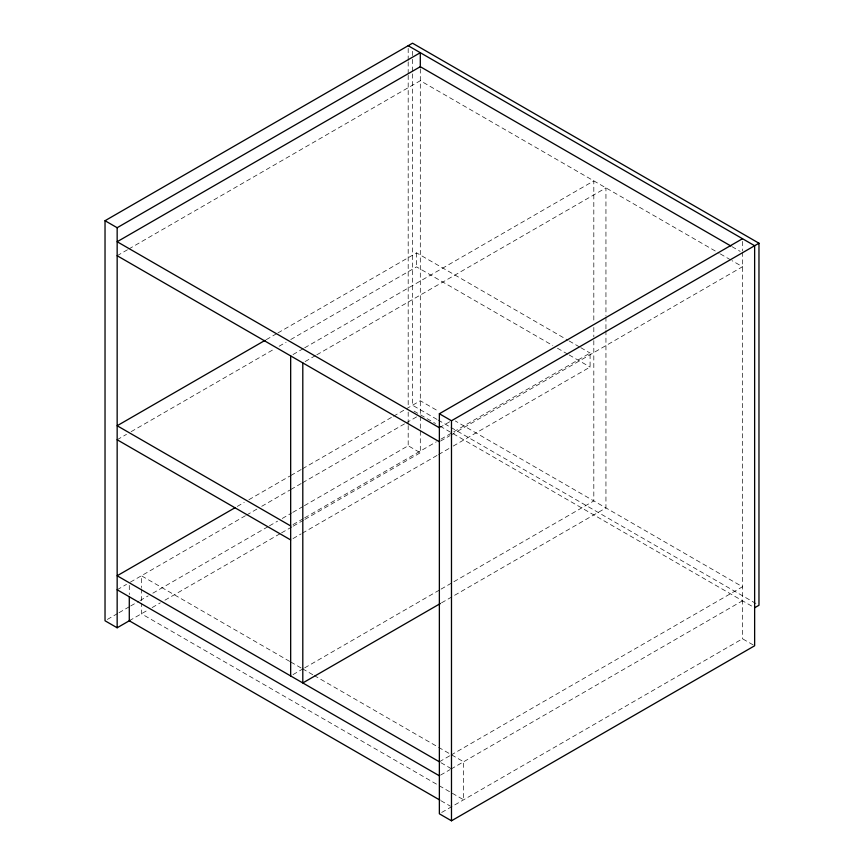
<?xml version="1.0" encoding="UTF-8"?>
<svg xmlns="http://www.w3.org/2000/svg" width="864" height="864" viewBox="0 0 864 864"><rect width="100%" height="100%" fill="white"/><g stroke="black" fill="none" stroke-linecap="round" stroke-linejoin="round"><path stroke-width="0.65" stroke-dasharray="4.32 3.24" d="M117.158 255.722L127.656 249.664M128.822 248.994L420.304 80.708L719.161 253.249M266.285 339.649L276.772 333.601M277.938 332.921L416.578 252.882L567.972 340.276M117.158 439.754L126.479 434.365M131.144 431.676L274.439 348.948M279.104 346.248L286.092 342.22M290.758 339.53L416.578 266.879L552.83 345.546M293.004 354.553L303.502 348.494M304.668 347.825L593.816 180.878L593.816 322.078M305.132 361.562L315.619 355.504M316.786 354.823L605.945 187.888L605.945 315.63M237.254 506.434L244.253 502.394M248.908 499.705L289.721 476.14M290.887 475.47L301.385 469.411M302.54 468.742L392.321 416.902M393.487 416.232L405.151 409.504M406.318 408.823L420.304 400.745L438.988 411.534M117.158 589.766L126.49 584.388M130.388 582.131L245.408 515.722M246.575 515.052L257.072 508.993M261.738 506.304L289.721 490.147M290.887 489.467L301.385 483.408M302.54 482.738L405.151 423.5M406.318 422.831L416.804 416.772M107.363 619.434L117.86 613.375M119.027 612.695L129.514 606.636M130.68 605.966L138.845 601.258M140.011 600.577L148.176 595.868M152.842 593.179L268.261 526.532M269.428 525.863L277.592 521.143M282.258 518.454L291.589 513.076M292.756 512.395L303.242 506.336M304.409 505.667L408.186 445.759L420.304 452.758L420.304 429.862M439.366 427.745L449.852 421.686M293.004 524.578L303.491 518.53M304.657 517.849L436.309 441.85M440.964 439.15L452.617 432.432M453.784 431.752L590.09 353.052L590.09 367.06L451.451 447.098M440.532 441.072L449.852 435.694M451.019 435.013L742.511 266.728L732.002 260.658M129.287 620.773L147.474 610.276M152.14 607.586L160.294 602.867M164.959 600.178L280.39 533.531M281.556 532.861L292.054 526.802M293.22 526.133L303.707 520.074M304.873 519.394L420.304 452.758M293.004 538.585L301.158 533.876M302.324 533.196L437.476 455.177M438.631 454.496L450.284 447.779M293.004 674.6L303.502 668.542M304.668 667.872L439.916 589.777M441.083 589.108L452.736 582.379M453.902 581.699L593.816 500.926L593.816 338.213M441.547 602.845L605.945 507.924L605.945 330.426M439.366 761.789L449.852 755.73M451.019 755.06L742.511 586.775L455.328 420.973M440.532 775.116L449.852 769.738M451.019 769.057L742.511 600.772M441.698 812.452L742.511 638.777L754.639 645.775M732.002 246.661L740.178 251.381M720.328 253.919L730.836 259.988M569.138 340.956L579.614 347.004M580.781 347.674L590.09 353.052M557.485 348.235L567.972 354.283M569.138 354.953L590.09 367.06M437.011 419.396L412.517 405.248L412.517 72.814M438.178 420.066L449.842 426.805M451.008 427.475L756.637 603.925M414.018 411.113L435.488 423.511M440.154 426.211L752.306 606.431M289.667 661.37L141.415 575.77L141.415 587.563M290.833 662.04L301.342 668.11M302.508 668.779L313.016 674.849M314.183 675.518L463.612 761.789L463.612 799.794L141.415 613.775L141.415 603.288M440.986 762.728L451.483 768.798M440.986 800.734L450.317 806.123M742.511 241.412L742.511 250.852M742.511 252.191L742.511 638.777M605.945 316.98L605.945 329.076M593.816 327.456L593.816 336.874M420.304 68.861L420.304 415.044M420.304 416.383L420.304 428.512M416.578 252.882L416.578 266.879M412.517 51.278L412.517 58.007M412.517 59.346L412.517 71.464M408.186 48.395L408.186 60.512M408.186 61.852L408.186 73.991M408.186 75.308L408.186 407.754M408.186 412.085L408.186 424.202M408.186 425.552L408.186 445.759M141.415 588.87L141.415 601.981M129.287 585.392L129.287 594.562"/><path stroke-width="1.3" d="M129.989 620.374L117.158 627.772L105.03 620.773L105.03 220.72L412.517 43.2L758.97 243.227L758.97 605.275L754.639 607.77M105.03 220.72L117.158 227.718L420.304 52.704L420.304 67.522M265.118 340.319L117.158 425.747L290.671 525.928M234.922 507.784L117.158 575.77L439.366 761.789M408.186 45.706L754.639 245.722L754.639 645.775L451.483 820.8L439.366 813.802L439.366 413.748L742.511 238.723M439.366 413.748L451.483 420.746L758.97 243.227M440.381 603.515L302.8 682.949L302.8 362.902M730.836 245.981L420.304 66.701L117.158 241.726L439.366 427.745M117.158 255.722L439.366 441.752M117.158 439.754L290.671 539.924M117.158 589.766L439.366 775.796M439.819 800.053L129.287 620.773L129.287 597.186M451.483 420.746L451.483 820.8M290.671 355.903L290.671 675.95M117.158 227.718L117.158 627.772"/></g></svg>
